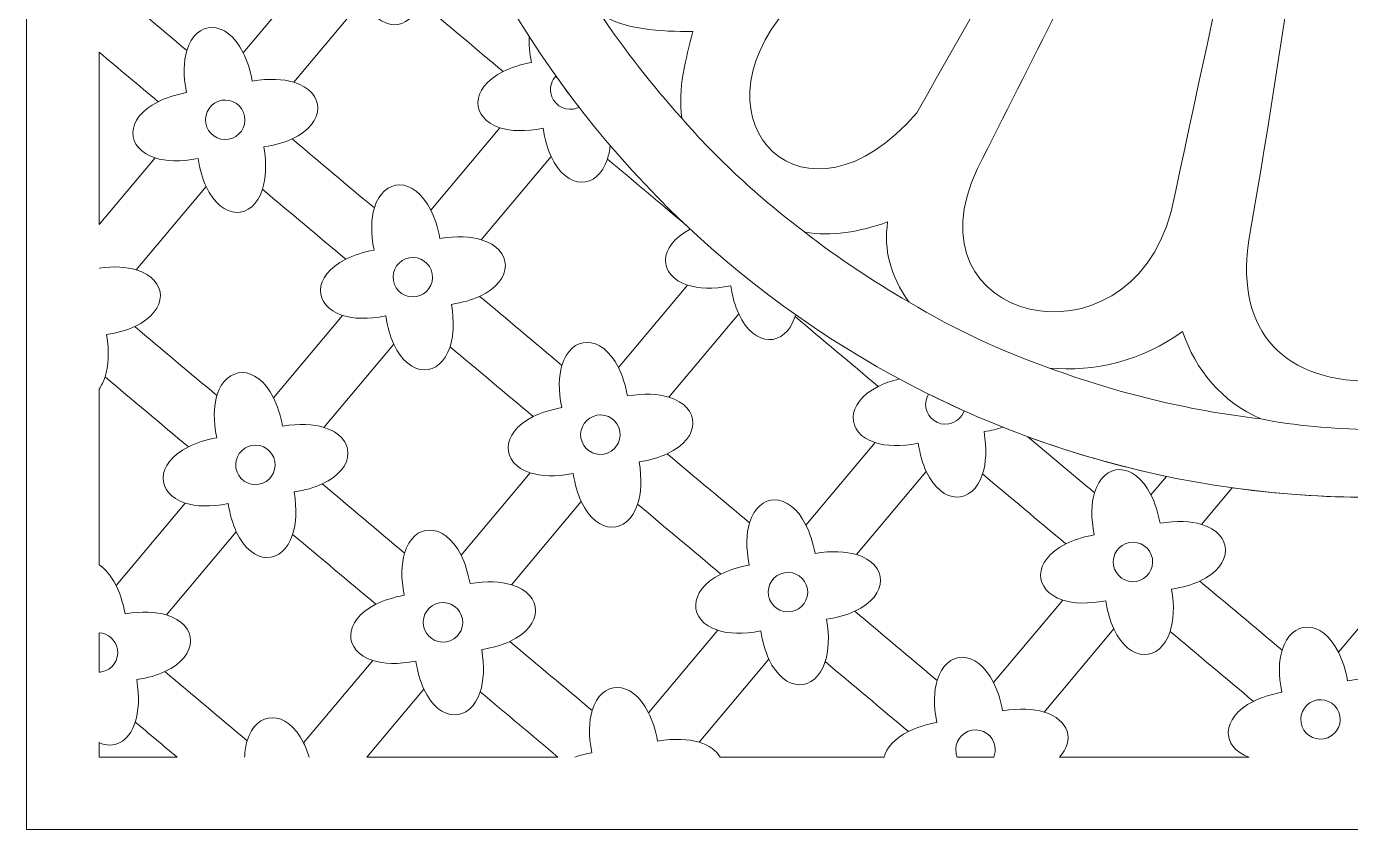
# Model space of a CAD drawing. Header units: centimetres. Extents: x -15.2 to -1.9, y -4.3 to 9.5.
# Drawn here: x -15.164 to -12.013, y -4.261 to -2.351 of the extents above; entities that cross this region are included whole.
import ezdxf

# ---------------------------------------------------------------- set-up
doc = ezdxf.new("R2010")
doc.units = ezdxf.units.CM
doc.header["$MEASUREMENT"] = 0
doc.layers.add('layer 1', color=7, linetype='Continuous')

msp = doc.modelspace()

# ---------------------------------------------------------------- linework, layer by layer
at = {"layer": 'layer 1', "color": 250, "lineweight": 9}
for points, knots in [([(-8.76942, 9.5), (-8.76942, 9.5), (-8.76942, -4.26057), (-8.76942, -4.26057), (-8.76942, -4.26057), (-8.76942, -4.26057), (-15.16363, -4.26057), (-15.16363, -4.26057), (-15.16363, -4.26057), (-15.16363, -4.26057), (-15.16363, 9.5), (-15.16363, 9.5), (-15.16363, 9.5), (-15.16363, 9.5), (-8.76942, 9.5), (-8.76942, 9.5)], [0, 0, 0, 0, 0.2, 0.2, 0.2, 0.2, 0.4, 0.4, 0.4, 0.4, 0.6, 0.6, 0.6, 0.6, 1, 1, 1, 1]), ([(-8.94224, -1.35043), (-8.91487, -1.67363), (-9.19705, -1.96564), (-9.74655, -1.94407), (-9.74655, -1.94407), (-9.91841, -2.38971), (-10.2209, -2.77132), (-10.60669, -3.04153), (-10.60669, -3.04153), (-10.99247, -3.31173), (-11.46152, -3.47052), (-11.96648, -3.47052), (-11.96648, -3.47052), (-12.47145, -3.47052), (-12.94051, -3.31173), (-13.32629, -3.04153), (-13.32629, -3.04153), (-13.71208, -2.77132), (-14.01456, -2.38971), (-14.18643, -1.94407), (-14.18643, -1.94407), (-14.74159, -1.96586), (-15.0239, -1.66756), (-14.98979, -1.34041)], [0, 0, 0, 0, 0.1428571, 0.1428571, 0.1428571, 0.1428571, 0.2857143, 0.2857143, 0.2857143, 0.2857143, 0.4285714, 0.4285714, 0.4285714, 0.4285714, 0.5714286, 0.5714286, 0.5714286, 0.5714286, 0.7142857, 0.7142857, 0.7142857, 0.7142857, 1, 1, 1, 1]), ([(-13.96756, -2.37471), (-13.96833, -2.3928), (-13.96669, -2.41336), (-13.96206, -2.43629), (-13.96206, -2.43629), (-13.98894, -2.44128), (-14.01133, -2.44879), (-14.02951, -2.45786)], [0, 0, 0, 0, 0.3333333, 0.3333333, 0.3333333, 0.3333333, 1, 1, 1, 1]), ([(-14.78218, -2.40788), (-14.78981, -2.43317), (-14.79121, -2.4668), (-14.78283, -2.5081), (-14.78283, -2.5081), (-14.80973, -2.51309), (-14.83213, -2.52059), (-14.85029, -2.52967)], [0, 0, 0, 0, 0.3333333, 0.3333333, 0.3333333, 0.3333333, 1, 1, 1, 1]), ([(-14.52783, -2.48327), (-14.55285, -2.47572), (-14.58577, -2.47374), (-14.62627, -2.4805), (-14.62627, -2.4805), (-14.63127, -2.45361), (-14.63877, -2.43119), (-14.64784, -2.41303)], [0, 0, 0, 0, 0.3333333, 0.3333333, 0.3333333, 0.3333333, 1, 1, 1, 1]), ([(-14.03701, -2.59146), (-14.01148, -2.59971), (-13.97704, -2.60149), (-13.93445, -2.59285), (-13.93445, -2.59285), (-13.93046, -2.61938), (-13.92381, -2.64165), (-13.91542, -2.65979)], [0, 0, 0, 0, 0.3333333, 0.3333333, 0.3333333, 0.3333333, 1, 1, 1, 1]), ([(-14.60218, -2.73787), (-14.59403, -2.71258), (-14.59171, -2.67883), (-14.59867, -2.63705), (-14.59867, -2.63705), (-14.57212, -2.63307), (-14.54987, -2.62642), (-14.53173, -2.61803)], [0, 0, 0, 0, 0.3333333, 0.3333333, 0.3333333, 0.3333333, 1, 1, 1, 1]), ([(-14.85781, -2.66327), (-14.83227, -2.67153), (-14.79783, -2.6733), (-14.75524, -2.66467), (-14.75524, -2.66467), (-14.75125, -2.6912), (-14.7446, -2.71346), (-14.73622, -2.73161)], [0, 0, 0, 0, 0.3333333, 0.3333333, 0.3333333, 0.3333333, 1, 1, 1, 1]), ([(-14.33588, -2.78236), (-14.34349, -2.80765), (-14.34491, -2.84129), (-14.33653, -2.88259), (-14.33653, -2.88259), (-14.36342, -2.88759), (-14.38583, -2.89509), (-14.40401, -2.90416)], [0, 0, 0, 0, 0.3333333, 0.3333333, 0.3333333, 0.3333333, 1, 1, 1, 1]), ([(-14.08154, -2.85776), (-14.10655, -2.85022), (-14.13949, -2.84822), (-14.17997, -2.85498), (-14.17997, -2.85498), (-14.18497, -2.82809), (-14.19247, -2.80568), (-14.20154, -2.78752)], [0, 0, 0, 0, 0.3333333, 0.3333333, 0.3333333, 0.3333333, 1, 1, 1, 1]), ([(-14.15588, -3.11235), (-14.14773, -3.08708), (-14.14541, -3.05331), (-14.15236, -3.01154), (-14.15236, -3.01154), (-14.12582, -3.00756), (-14.10357, -3.0009), (-14.08543, -2.99252)], [0, 0, 0, 0, 0.3333333, 0.3333333, 0.3333333, 0.3333333, 1, 1, 1, 1]), ([(-13.59072, -2.96594), (-13.56518, -2.9742), (-13.53074, -2.97597), (-13.48815, -2.96734), (-13.48815, -2.96734), (-13.48416, -2.99388), (-13.47751, -3.01614), (-13.46911, -3.03428)], [0, 0, 0, 0, 0.3333333, 0.3333333, 0.3333333, 0.3333333, 1, 1, 1, 1]), ([(-14.41151, -3.03775), (-14.38598, -3.04601), (-14.35154, -3.04779), (-14.30892, -3.03915), (-14.30892, -3.03915), (-14.30496, -3.06569), (-14.2983, -3.08795), (-14.2899, -3.1061)], [0, 0, 0, 0, 0.3333333, 0.3333333, 0.3333333, 0.3333333, 1, 1, 1, 1]), ([(-14.97667, -3.18417), (-14.96853, -3.15889), (-14.9662, -3.12513), (-14.97316, -3.08336), (-14.97316, -3.08336), (-14.94661, -3.07937), (-14.92436, -3.07273), (-14.90622, -3.06433)], [0, 0, 0, 0, 0.3333333, 0.3333333, 0.3333333, 0.3333333, 1, 1, 1, 1]), ([(-13.88958, -3.15686), (-13.89719, -3.18214), (-13.89862, -3.21578), (-13.89023, -3.25708), (-13.89023, -3.25708), (-13.91712, -3.26207), (-13.93953, -3.26957), (-13.95769, -3.27865)], [0, 0, 0, 0, 0.3333333, 0.3333333, 0.3333333, 0.3333333, 1, 1, 1, 1]), ([(-13.63524, -3.23225), (-13.66025, -3.22471), (-13.69318, -3.22272), (-13.73368, -3.22947), (-13.73368, -3.22947), (-13.73867, -3.20259), (-13.74617, -3.18016), (-13.75524, -3.16201)], [0, 0, 0, 0, 0.3333333, 0.3333333, 0.3333333, 0.3333333, 1, 1, 1, 1]), ([(-14.71038, -3.22867), (-14.71799, -3.25395), (-14.71941, -3.28759), (-14.71102, -3.32889), (-14.71102, -3.32889), (-14.73791, -3.33389), (-14.76033, -3.34139), (-14.77848, -3.35046)], [0, 0, 0, 0, 0.3333333, 0.3333333, 0.3333333, 0.3333333, 1, 1, 1, 1]), ([(-14.45603, -3.30407), (-14.48104, -3.29653), (-14.51397, -3.29453), (-14.55447, -3.30128), (-14.55447, -3.30128), (-14.55946, -3.2744), (-14.56696, -3.25198), (-14.57603, -3.23383)], [0, 0, 0, 0, 0.3333333, 0.3333333, 0.3333333, 0.3333333, 1, 1, 1, 1]), ([(-12.88878, -3.41503), (-12.88064, -3.38975), (-12.87832, -3.356), (-12.88527, -3.31421), (-12.88527, -3.31421), (-12.86861, -3.31171), (-12.85363, -3.30817), (-12.8403, -3.30379)], [0, 0, 0, 0, 0.3333333, 0.3333333, 0.3333333, 0.3333333, 1, 1, 1, 1]), ([(-12.22651, -3.28419), (-12.144, -3.30091), (-12.05854, -3.30672), (-11.96648, -3.30975), (-11.96648, -3.30975), (-11.87444, -3.30672), (-11.78897, -3.30091), (-11.70647, -3.28419)], [0, 0, 0, 0, 0.3333333, 0.3333333, 0.3333333, 0.3333333, 1, 1, 1, 1]), ([(-13.70957, -3.48685), (-13.70143, -3.46157), (-13.69911, -3.42781), (-13.70607, -3.38604), (-13.70607, -3.38604), (-13.67952, -3.38205), (-13.65727, -3.3754), (-13.63913, -3.36701)], [0, 0, 0, 0, 0.3333333, 0.3333333, 0.3333333, 0.3333333, 1, 1, 1, 1]), ([(-13.14442, -3.34043), (-13.11889, -3.34869), (-13.08445, -3.35047), (-13.04185, -3.34182), (-13.04185, -3.34182), (-13.03787, -3.36836), (-13.03121, -3.39064), (-13.02281, -3.40877)], [0, 0, 0, 0, 0.3333333, 0.3333333, 0.3333333, 0.3333333, 1, 1, 1, 1]), ([(-13.96521, -3.41224), (-13.93968, -3.4205), (-13.90524, -3.42228), (-13.86264, -3.41365), (-13.86264, -3.41365), (-13.85864, -3.44018), (-13.852, -3.46244), (-13.8436, -3.48058)], [0, 0, 0, 0, 0.3333333, 0.3333333, 0.3333333, 0.3333333, 1, 1, 1, 1]), ([(-14.53036, -3.55866), (-14.52223, -3.53338), (-14.5199, -3.49962), (-14.52686, -3.45785), (-14.52686, -3.45785), (-14.50032, -3.45386), (-14.47807, -3.44721), (-14.45993, -3.43882)], [0, 0, 0, 0, 0.3333333, 0.3333333, 0.3333333, 0.3333333, 1, 1, 1, 1]), ([(-12.62249, -3.45953), (-12.6301, -3.48482), (-12.63153, -3.51845), (-12.62314, -3.55976), (-12.62314, -3.55976), (-12.65003, -3.56476), (-12.67244, -3.57226), (-12.6906, -3.58133)], [0, 0, 0, 0, 0.3333333, 0.3333333, 0.3333333, 0.3333333, 1, 1, 1, 1]), ([(-12.36815, -3.53493), (-12.39316, -3.52739), (-12.42608, -3.5254), (-12.46659, -3.53215), (-12.46659, -3.53215), (-12.47158, -3.50526), (-12.47908, -3.48285), (-12.48815, -3.46469)], [0, 0, 0, 0, 0.3333333, 0.3333333, 0.3333333, 0.3333333, 1, 1, 1, 1]), ([(-14.786, -3.48406), (-14.76047, -3.49232), (-14.72603, -3.49409), (-14.68344, -3.48546), (-14.68344, -3.48546), (-14.67943, -3.51199), (-14.67279, -3.53425), (-14.66439, -3.5524)], [0, 0, 0, 0, 0.3333333, 0.3333333, 0.3333333, 0.3333333, 1, 1, 1, 1]), ([(-13.44328, -3.53135), (-13.4509, -3.55663), (-13.45232, -3.59027), (-13.44393, -3.63157), (-13.44393, -3.63157), (-13.47082, -3.63656), (-13.49323, -3.64407), (-13.51139, -3.65314)], [0, 0, 0, 0, 0.3333333, 0.3333333, 0.3333333, 0.3333333, 1, 1, 1, 1]), ([(-13.18894, -3.60674), (-13.21395, -3.5992), (-13.24688, -3.59721), (-13.28738, -3.60395), (-13.28738, -3.60395), (-13.29237, -3.57708), (-13.29987, -3.55465), (-13.30894, -3.5365)], [0, 0, 0, 0, 0.3333333, 0.3333333, 0.3333333, 0.3333333, 1, 1, 1, 1]), ([(-14.26408, -3.60315), (-14.27169, -3.62845), (-14.27311, -3.66209), (-14.26473, -3.70338), (-14.26473, -3.70338), (-14.29161, -3.70838), (-14.31403, -3.71588), (-14.33218, -3.72495)], [0, 0, 0, 0, 0.3333333, 0.3333333, 0.3333333, 0.3333333, 1, 1, 1, 1]), ([(-14.00973, -3.67856), (-14.03474, -3.67101), (-14.06767, -3.66903), (-14.10817, -3.67577), (-14.10817, -3.67577), (-14.11317, -3.64889), (-14.12067, -3.62648), (-14.12974, -3.60832)], [0, 0, 0, 0, 0.3333333, 0.3333333, 0.3333333, 0.3333333, 1, 1, 1, 1]), ([(-14.83053, -3.75037), (-14.85553, -3.74282), (-14.88846, -3.74083), (-14.92897, -3.74759), (-14.92897, -3.74759), (-14.93396, -3.7207), (-14.94146, -3.69828), (-14.95053, -3.68012)], [0, 0, 0, 0, 0.3333333, 0.3333333, 0.3333333, 0.3333333, 1, 1, 1, 1]), ([(-12.44248, -3.78953), (-12.43433, -3.76425), (-12.43202, -3.73049), (-12.43898, -3.68872), (-12.43898, -3.68872), (-12.41243, -3.68473), (-12.39018, -3.67808), (-12.37203, -3.66969)], [0, 0, 0, 0, 0.3333333, 0.3333333, 0.3333333, 0.3333333, 1, 1, 1, 1]), ([(-12.69812, -3.71492), (-12.67259, -3.72318), (-12.63813, -3.72496), (-12.59554, -3.71632), (-12.59554, -3.71632), (-12.59155, -3.74286), (-12.58491, -3.76512), (-12.57651, -3.78326)], [0, 0, 0, 0, 0.3333333, 0.3333333, 0.3333333, 0.3333333, 1, 1, 1, 1]), ([(-13.26327, -3.86134), (-13.25514, -3.83606), (-13.25281, -3.80229), (-13.25977, -3.76053), (-13.25977, -3.76053), (-13.23323, -3.75655), (-13.21098, -3.74989), (-13.19282, -3.7415)], [0, 0, 0, 0, 0.3333333, 0.3333333, 0.3333333, 0.3333333, 1, 1, 1, 1]), ([(-13.51891, -3.78673), (-13.49338, -3.79499), (-13.45894, -3.79678), (-13.41633, -3.78814), (-13.41633, -3.78814), (-13.41234, -3.81467), (-13.4057, -3.83693), (-13.3973, -3.85508)], [0, 0, 0, 0, 0.3333333, 0.3333333, 0.3333333, 0.3333333, 1, 1, 1, 1]), ([(-14.08406, -3.93315), (-14.07591, -3.90787), (-14.0736, -3.87412), (-14.08056, -3.83233), (-14.08056, -3.83233), (-14.05402, -3.82836), (-14.03177, -3.8217), (-14.01363, -3.81331)], [0, 0, 0, 0, 0.3333333, 0.3333333, 0.3333333, 0.3333333, 1, 1, 1, 1]), ([(-12.17619, -3.83402), (-12.1838, -3.85931), (-12.18523, -3.89295), (-12.17684, -3.93424), (-12.17684, -3.93424), (-12.20373, -3.93925), (-12.22614, -3.94675), (-12.2443, -3.95582)], [0, 0, 0, 0, 0.3333333, 0.3333333, 0.3333333, 0.3333333, 1, 1, 1, 1]), ([(-11.92185, -3.90942), (-11.94686, -3.90187), (-11.97979, -3.89989), (-12.02029, -3.90664), (-12.02029, -3.90664), (-12.02528, -3.87975), (-12.03278, -3.85735), (-12.04185, -3.83918)], [0, 0, 0, 0, 0.3333333, 0.3333333, 0.3333333, 0.3333333, 1, 1, 1, 1]), ([(-14.33971, -3.85855), (-14.31417, -3.86681), (-14.27973, -3.86858), (-14.23712, -3.85994), (-14.23712, -3.85994), (-14.23315, -3.88649), (-14.2265, -3.90874), (-14.2181, -3.92689)], [0, 0, 0, 0, 0.3333333, 0.3333333, 0.3333333, 0.3333333, 1, 1, 1, 1]), ([(-14.90485, -4.00497), (-14.8967, -3.97967), (-14.89439, -3.94592), (-14.90135, -3.90415), (-14.90135, -3.90415), (-14.87481, -3.90017), (-14.85256, -3.89351), (-14.83442, -3.88514)], [0, 0, 0, 0, 0.3333333, 0.3333333, 0.3333333, 0.3333333, 1, 1, 1, 1]), ([(-12.99699, -3.90584), (-13.0046, -3.93112), (-13.00602, -3.96476), (-12.99764, -4.00606), (-12.99764, -4.00606), (-13.02452, -4.01105), (-13.04694, -4.01855), (-13.06509, -4.02763)], [0, 0, 0, 0, 0.3333333, 0.3333333, 0.3333333, 0.3333333, 1, 1, 1, 1]), ([(-12.74264, -3.98123), (-12.76765, -3.97369), (-12.80058, -3.9717), (-12.84108, -3.97845), (-12.84108, -3.97845), (-12.84608, -3.95156), (-12.85358, -3.92915), (-12.86265, -3.91099)], [0, 0, 0, 0, 0.3333333, 0.3333333, 0.3333333, 0.3333333, 1, 1, 1, 1]), ([(-13.81778, -3.97764), (-13.82539, -4.00294), (-13.82681, -4.03658), (-13.81843, -4.07787), (-13.81843, -4.07787), (-13.83343, -4.08066), (-13.84704, -4.08423), (-13.85931, -4.08841)], [0, 0, 0, 0, 0.3333333, 0.3333333, 0.3333333, 0.3333333, 1, 1, 1, 1]), ([(-13.56344, -4.05305), (-13.58844, -4.04549), (-13.62137, -4.04351), (-13.66187, -4.05026), (-13.66187, -4.05026), (-13.66687, -4.02338), (-13.67437, -4.00096), (-13.68344, -3.9828)], [0, 0, 0, 0, 0.3333333, 0.3333333, 0.3333333, 0.3333333, 1, 1, 1, 1])]:
    msp.add_open_spline(points, degree=3, knots=knots, dxfattribs=at)
at = {"layer": 'layer 1', "color": 7, "lineweight": 9}
for points, knots in [([(-13.04537, -2.55634), (-12.77627, -2.08187), (-12.50716, -1.60739), (-12.23805, -1.13291), (-12.23805, -1.13291), (-12.26035, -1.11855), (-12.28179, -1.10363), (-12.30172, -1.08769), (-12.30172, -1.08769), (-12.65162, -1.49377), (-13.00153, -1.89985), (-13.35143, -2.30593), (-13.35143, -2.30593), (-13.59252, -2.57906), (-13.30891, -2.86359), (-13.04537, -2.55634)], [0, 0, 0, 0, 0.2, 0.2, 0.2, 0.2, 0.4, 0.4, 0.4, 0.4, 0.6, 0.6, 0.6, 0.6, 1, 1, 1, 1]), ([(-12.14137, -1.17885), (-12.12717, -1.18374), (-12.11142, -1.18894), (-12.09621, -1.19281), (-12.09621, -1.19281), (-12.21042, -1.72503), (-12.32559, -2.25876), (-12.43982, -2.79097), (-12.43982, -2.79097), (-12.54544, -3.18143), (-13.07736, -3.05313), (-12.90066, -2.68851), (-12.90066, -2.68851), (-12.64756, -2.18611), (-12.39448, -1.68125), (-12.14137, -1.17885)], [0, 0, 0, 0, 0.2, 0.2, 0.2, 0.2, 0.4, 0.4, 0.4, 0.4, 0.6, 0.6, 0.6, 0.6, 1, 1, 1, 1]), ([(-11.96648, -1.21054), (-11.96648, -1.21054), (-11.9953, -1.20952), (-11.9953, -1.20952), (-11.9953, -1.20952), (-12.09083, -1.74517), (-12.15755, -2.30865), (-12.25307, -2.84431), (-12.25307, -2.84431), (-12.29057, -3.06223), (-12.18779, -3.19198), (-11.96648, -3.19509), (-11.96648, -3.19509), (-11.74519, -3.19198), (-11.6424, -3.06223), (-11.67991, -2.84431), (-11.67991, -2.84431), (-11.77543, -2.30865), (-11.84215, -1.74517), (-11.93768, -1.20952), (-11.93768, -1.20952), (-11.93768, -1.20952), (-11.96648, -1.21054), (-11.96648, -1.21054)], [0, 0, 0, 0, 0.1428571, 0.1428571, 0.1428571, 0.1428571, 0.2857143, 0.2857143, 0.2857143, 0.2857143, 0.4285714, 0.4285714, 0.4285714, 0.4285714, 0.5714286, 0.5714286, 0.5714286, 0.5714286, 0.7142857, 0.7142857, 0.7142857, 0.7142857, 1, 1, 1, 1]), ([(-14.78218, -2.40788), (-14.76049, -2.3359), (-14.68839, -2.33183), (-14.64784, -2.41303), (-14.64784, -2.41303), (-14.64784, -2.41303), (-14.48331, -2.21697), (-14.48331, -2.21697), (-14.48331, -2.21697), (-14.55303, -2.19443), (-14.55611, -2.12347), (-14.47581, -2.08337), (-14.47581, -2.08337), (-14.54187, -2.02794), (-14.60792, -1.97251), (-14.67399, -1.91708), (-14.67399, -1.91708), (-14.69761, -1.99042), (-14.77035, -1.9923), (-14.80802, -1.91082), (-14.80802, -1.91082), (-14.80802, -1.91082), (-14.97413, -2.10879), (-14.97413, -2.10879), (-14.97413, -2.10879), (-14.89849, -2.13161), (-14.89568, -2.20548), (-14.97803, -2.24354), (-14.97803, -2.24354), (-14.91275, -2.29831), (-14.84746, -2.3531), (-14.78218, -2.40788)], [0, 0, 0, 0, 0.1111111, 0.1111111, 0.1111111, 0.1111111, 0.2222222, 0.2222222, 0.2222222, 0.2222222, 0.3333333, 0.3333333, 0.3333333, 0.3333333, 0.4444444, 0.4444444, 0.4444444, 0.4444444, 0.5555556, 0.5555556, 0.5555556, 0.5555556, 0.6666667, 0.6666667, 0.6666667, 0.6666667, 0.7777778, 0.7777778, 0.7777778, 0.7777778, 1, 1, 1, 1]), ([(-14.33588, -2.78236), (-14.31419, -2.7104), (-14.24212, -2.70633), (-14.20154, -2.78752), (-14.20154, -2.78752), (-14.20154, -2.78752), (-14.03703, -2.59146), (-14.03703, -2.59146), (-14.03703, -2.59146), (-14.10673, -2.56891), (-14.10981, -2.49797), (-14.02951, -2.45786), (-14.02951, -2.45786), (-14.09557, -2.40243), (-14.16162, -2.34699), (-14.22767, -2.29157), (-14.22767, -2.29157), (-14.25131, -2.36491), (-14.32405, -2.36678), (-14.36172, -2.2853), (-14.36172, -2.2853), (-14.36172, -2.2853), (-14.52783, -2.48328), (-14.52783, -2.48328), (-14.52783, -2.48328), (-14.45219, -2.50611), (-14.44938, -2.57996), (-14.53173, -2.61803), (-14.53173, -2.61803), (-14.46645, -2.6728), (-14.40116, -2.72759), (-14.33588, -2.78236)], [0, 0, 0, 0, 0.1111111, 0.1111111, 0.1111111, 0.1111111, 0.2222222, 0.2222222, 0.2222222, 0.2222222, 0.3333333, 0.3333333, 0.3333333, 0.3333333, 0.4444444, 0.4444444, 0.4444444, 0.4444444, 0.5555556, 0.5555556, 0.5555556, 0.5555556, 0.6666667, 0.6666667, 0.6666667, 0.6666667, 0.7777778, 0.7777778, 0.7777778, 0.7777778, 1, 1, 1, 1]), ([(-13.7989, -2.32016), (-13.73999, -2.40772), (-13.67498, -2.49087), (-13.60449, -2.56897), (-13.60449, -2.56897), (-13.61396, -2.49661), (-13.59522, -2.42919), (-13.57788, -2.36247), (-13.57788, -2.36247), (-13.65453, -2.36332), (-13.74475, -2.358), (-13.7989, -2.32016)], [0, 0, 0, 0, 0.25, 0.25, 0.25, 0.25, 0.5, 0.5, 0.5, 0.5, 1, 1, 1, 1]), ([(-14.99076, -2.82171), (-14.99076, -2.82171), (-14.85782, -2.66327), (-14.85782, -2.66327), (-14.85782, -2.66327), (-14.92752, -2.64073), (-14.9306, -2.56978), (-14.85029, -2.52967), (-14.85029, -2.52967), (-14.89712, -2.49037), (-14.94395, -2.45109), (-14.99076, -2.41181), (-14.99076, -2.41181), (-14.99076, -2.41181), (-14.99076, -2.82171), (-14.99076, -2.82171)], [0, 0, 0, 0, 0.2, 0.2, 0.2, 0.2, 0.4, 0.4, 0.4, 0.4, 0.6, 0.6, 0.6, 0.6, 1, 1, 1, 1]), ([(-13.84894, -2.54272), (-13.86777, -2.51835), (-13.88612, -2.49361), (-13.90401, -2.4685), (-13.90401, -2.4685), (-13.91387, -2.47894), (-13.91887, -2.49375), (-13.91618, -2.50891), (-13.91618, -2.50891), (-13.91169, -2.53437), (-13.88727, -2.55148), (-13.86182, -2.54699), (-13.86182, -2.54699), (-13.85721, -2.54618), (-13.85291, -2.54471), (-13.84894, -2.54272)], [0, 0, 0, 0, 0.2, 0.2, 0.2, 0.2, 0.4, 0.4, 0.4, 0.4, 0.6, 0.6, 0.6, 0.6, 1, 1, 1, 1]), ([(-14.64452, -2.56443), (-14.64901, -2.53896), (-14.67345, -2.52186), (-14.69891, -2.52635), (-14.69891, -2.52635), (-14.72437, -2.53084), (-14.74146, -2.55527), (-14.73698, -2.58073), (-14.73698, -2.58073), (-14.73248, -2.60619), (-14.70807, -2.62329), (-14.68261, -2.6188), (-14.68261, -2.6188), (-14.65714, -2.61431), (-14.64005, -2.58987), (-14.64452, -2.56443)], [0, 0, 0, 0, 0.2, 0.2, 0.2, 0.2, 0.4, 0.4, 0.4, 0.4, 0.6, 0.6, 0.6, 0.6, 1, 1, 1, 1]), ([(-13.58419, -2.83285), (-13.58873, -2.82863), (-13.59326, -2.8244), (-13.59775, -2.82014), (-13.59775, -2.82014), (-13.65897, -2.76877), (-13.72017, -2.71742), (-13.78139, -2.66606), (-13.78139, -2.66606), (-13.80501, -2.7394), (-13.87775, -2.74127), (-13.91542, -2.65979), (-13.91542, -2.65979), (-13.91542, -2.65979), (-14.08154, -2.85776), (-14.08154, -2.85776), (-14.08154, -2.85776), (-14.00589, -2.88059), (-14.00308, -2.95445), (-14.08543, -2.99252), (-14.08543, -2.99252), (-14.02014, -3.0473), (-13.95486, -3.10208), (-13.88958, -3.15686), (-13.88958, -3.15686), (-13.86789, -3.08488), (-13.7958, -3.08081), (-13.75524, -3.16201), (-13.75524, -3.16201), (-13.75524, -3.16201), (-13.59072, -2.96594), (-13.59072, -2.96594), (-13.59072, -2.96594), (-13.66012, -2.94349), (-13.66348, -2.87305), (-13.58419, -2.83285)], [0, 0, 0, 0, 0.1, 0.1, 0.1, 0.1, 0.2, 0.2, 0.2, 0.2, 0.3, 0.3, 0.3, 0.3, 0.4, 0.4, 0.4, 0.4, 0.5, 0.5, 0.5, 0.5, 0.6, 0.6, 0.6, 0.6, 0.7, 0.7, 0.7, 0.7, 0.8, 0.8, 0.8, 0.8, 1, 1, 1, 1]), ([(-14.71038, -3.22867), (-14.68868, -3.15669), (-14.61659, -3.15263), (-14.57603, -3.23383), (-14.57603, -3.23383), (-14.57603, -3.23383), (-14.41151, -3.03775), (-14.41151, -3.03775), (-14.41151, -3.03775), (-14.4812, -3.01521), (-14.48431, -2.94427), (-14.40401, -2.90416), (-14.40401, -2.90416), (-14.47006, -2.84872), (-14.53611, -2.7933), (-14.60218, -2.73787), (-14.60218, -2.73787), (-14.62581, -2.81121), (-14.69855, -2.81309), (-14.73622, -2.73161), (-14.73622, -2.73161), (-14.73622, -2.73161), (-14.90233, -2.92958), (-14.90233, -2.92958), (-14.90233, -2.92958), (-14.82668, -2.9524), (-14.82387, -3.02627), (-14.90622, -3.06433), (-14.90622, -3.06433), (-14.84093, -3.1191), (-14.77565, -3.17389), (-14.71038, -3.22867)], [0, 0, 0, 0, 0.1111111, 0.1111111, 0.1111111, 0.1111111, 0.2222222, 0.2222222, 0.2222222, 0.2222222, 0.3333333, 0.3333333, 0.3333333, 0.3333333, 0.4444444, 0.4444444, 0.4444444, 0.4444444, 0.5555556, 0.5555556, 0.5555556, 0.5555556, 0.6666667, 0.6666667, 0.6666667, 0.6666667, 0.7777778, 0.7777778, 0.7777778, 0.7777778, 1, 1, 1, 1]), ([(-13.06365, -3.00628), (-13.15013, -2.95646), (-13.23296, -2.90093), (-13.31159, -2.84022), (-13.31159, -2.84022), (-13.25041, -2.84995), (-13.18034, -2.83983), (-13.11472, -2.81543), (-13.11472, -2.81543), (-13.12386, -2.88128), (-13.10942, -2.94266), (-13.06365, -3.00628)], [0, 0, 0, 0, 0.25, 0.25, 0.25, 0.25, 0.5, 0.5, 0.5, 0.5, 1, 1, 1, 1]), ([(-14.19822, -2.93891), (-14.20271, -2.91345), (-14.22715, -2.89635), (-14.25261, -2.90084), (-14.25261, -2.90084), (-14.27807, -2.90533), (-14.29516, -2.92976), (-14.29067, -2.95521), (-14.29067, -2.95521), (-14.28619, -2.98067), (-14.26177, -2.99777), (-14.23631, -2.99329), (-14.23631, -2.99329), (-14.21085, -2.9888), (-14.19374, -2.96437), (-14.19822, -2.93891)], [0, 0, 0, 0, 0.2, 0.2, 0.2, 0.2, 0.4, 0.4, 0.4, 0.4, 0.6, 0.6, 0.6, 0.6, 1, 1, 1, 1]), ([(-13.44328, -3.53135), (-13.42159, -3.45938), (-13.3495, -3.4553), (-13.30894, -3.5365), (-13.30894, -3.5365), (-13.30894, -3.5365), (-13.14442, -3.34043), (-13.14442, -3.34043), (-13.14442, -3.34043), (-13.21413, -3.31789), (-13.21722, -3.24695), (-13.1369, -3.20683), (-13.1369, -3.20683), (-13.20297, -3.1514), (-13.26902, -3.09598), (-13.33507, -3.04055), (-13.33507, -3.04055), (-13.35872, -3.11389), (-13.43146, -3.11577), (-13.46911, -3.03428), (-13.46911, -3.03428), (-13.46911, -3.03428), (-13.63524, -3.23225), (-13.63524, -3.23225), (-13.63524, -3.23225), (-13.55959, -3.25509), (-13.55678, -3.32895), (-13.63912, -3.36701), (-13.63912, -3.36701), (-13.57384, -3.42178), (-13.50856, -3.47657), (-13.44328, -3.53135)], [0, 0, 0, 0, 0.1111111, 0.1111111, 0.1111111, 0.1111111, 0.2222222, 0.2222222, 0.2222222, 0.2222222, 0.3333333, 0.3333333, 0.3333333, 0.3333333, 0.4444444, 0.4444444, 0.4444444, 0.4444444, 0.5555556, 0.5555556, 0.5555556, 0.5555556, 0.6666667, 0.6666667, 0.6666667, 0.6666667, 0.7777778, 0.7777778, 0.7777778, 0.7777778, 1, 1, 1, 1]), ([(-12.22651, -3.28419), (-12.40116, -3.26353), (-12.56969, -3.22234), (-12.7296, -3.1631), (-12.7296, -3.1631), (-12.62411, -3.17305), (-12.50844, -3.1465), (-12.41314, -3.07585), (-12.41314, -3.07585), (-12.38147, -3.16821), (-12.32011, -3.24275), (-12.22651, -3.28419)], [0, 0, 0, 0, 0.25, 0.25, 0.25, 0.25, 0.5, 0.5, 0.5, 0.5, 1, 1, 1, 1]), ([(-14.26408, -3.60315), (-14.24238, -3.53119), (-14.17029, -3.52712), (-14.12974, -3.60832), (-14.12974, -3.60832), (-14.12974, -3.60832), (-13.96521, -3.41225), (-13.96521, -3.41225), (-13.96521, -3.41225), (-14.0349, -3.3897), (-14.03801, -3.31876), (-13.95769, -3.27865), (-13.95769, -3.27865), (-14.02376, -3.22322), (-14.08981, -3.16779), (-14.15587, -3.11236), (-14.15587, -3.11236), (-14.1795, -3.1857), (-14.25225, -3.18757), (-14.2899, -3.1061), (-14.2899, -3.1061), (-14.2899, -3.1061), (-14.45603, -3.30407), (-14.45603, -3.30407), (-14.45603, -3.30407), (-14.38039, -3.32689), (-14.37757, -3.40076), (-14.45991, -3.43882), (-14.45991, -3.43882), (-14.39463, -3.4936), (-14.32935, -3.54838), (-14.26408, -3.60315)], [0, 0, 0, 0, 0.1111111, 0.1111111, 0.1111111, 0.1111111, 0.2222222, 0.2222222, 0.2222222, 0.2222222, 0.3333333, 0.3333333, 0.3333333, 0.3333333, 0.4444444, 0.4444444, 0.4444444, 0.4444444, 0.5555556, 0.5555556, 0.5555556, 0.5555556, 0.6666667, 0.6666667, 0.6666667, 0.6666667, 0.7777778, 0.7777778, 0.7777778, 0.7777778, 1, 1, 1, 1]), ([(-14.99076, -3.63125), (-14.97606, -3.64096), (-14.96203, -3.65711), (-14.95053, -3.68012), (-14.95053, -3.68012), (-14.95053, -3.68012), (-14.786, -3.48406), (-14.786, -3.48406), (-14.786, -3.48406), (-14.8557, -3.46152), (-14.85878, -3.39057), (-14.77848, -3.35046), (-14.77848, -3.35046), (-14.84455, -3.29503), (-14.9106, -3.2396), (-14.97666, -3.18417), (-14.97666, -3.18417), (-14.9803, -3.19546), (-14.98512, -3.20505), (-14.99076, -3.21291), (-14.99076, -3.21291), (-14.99076, -3.21291), (-14.99076, -3.63125), (-14.99076, -3.63125)], [0, 0, 0, 0, 0.1428571, 0.1428571, 0.1428571, 0.1428571, 0.2857143, 0.2857143, 0.2857143, 0.2857143, 0.4285714, 0.4285714, 0.4285714, 0.4285714, 0.5714286, 0.5714286, 0.5714286, 0.5714286, 0.7142857, 0.7142857, 0.7142857, 0.7142857, 1, 1, 1, 1]), ([(-12.93288, -3.26468), (-12.96128, -3.25198), (-12.98938, -3.23874), (-13.01718, -3.22496), (-13.01718, -3.22496), (-13.0231, -3.23445), (-13.02568, -3.24605), (-13.02358, -3.25789), (-13.02358, -3.25789), (-13.0191, -3.28335), (-12.99468, -3.30046), (-12.96921, -3.29597), (-12.96921, -3.29597), (-12.95174, -3.29289), (-12.93822, -3.28042), (-12.93288, -3.26468)], [0, 0, 0, 0, 0.2, 0.2, 0.2, 0.2, 0.4, 0.4, 0.4, 0.4, 0.6, 0.6, 0.6, 0.6, 1, 1, 1, 1]), ([(-13.75192, -3.31341), (-13.75641, -3.28794), (-13.78085, -3.27085), (-13.80631, -3.27534), (-13.80631, -3.27534), (-13.83177, -3.27983), (-13.84887, -3.30424), (-13.84437, -3.3297), (-13.84437, -3.3297), (-13.83988, -3.35516), (-13.81547, -3.37227), (-13.79001, -3.36778), (-13.79001, -3.36778), (-13.76455, -3.36329), (-13.74744, -3.33886), (-13.75192, -3.31341)], [0, 0, 0, 0, 0.2, 0.2, 0.2, 0.2, 0.4, 0.4, 0.4, 0.4, 0.6, 0.6, 0.6, 0.6, 1, 1, 1, 1]), ([(-12.45124, -3.42071), (-12.56436, -3.39713), (-12.67457, -3.36544), (-12.78123, -3.32633), (-12.78123, -3.32633), (-12.72832, -3.37074), (-12.6754, -3.41514), (-12.62249, -3.45953), (-12.62249, -3.45953), (-12.6008, -3.38755), (-12.52871, -3.3835), (-12.48815, -3.46469), (-12.48815, -3.46469), (-12.48815, -3.46469), (-12.45124, -3.42071), (-12.45124, -3.42071)], [0, 0, 0, 0, 0.2, 0.2, 0.2, 0.2, 0.4, 0.4, 0.4, 0.4, 0.6, 0.6, 0.6, 0.6, 1, 1, 1, 1]), ([(-14.57272, -3.38521), (-14.57721, -3.35976), (-14.60164, -3.34265), (-14.6271, -3.34714), (-14.6271, -3.34714), (-14.65256, -3.35163), (-14.66966, -3.37606), (-14.66517, -3.40152), (-14.66517, -3.40152), (-14.66068, -3.42698), (-14.63626, -3.44408), (-14.6108, -3.43959), (-14.6108, -3.43959), (-14.58534, -3.4351), (-14.56823, -3.41068), (-14.57272, -3.38521)], [0, 0, 0, 0, 0.2, 0.2, 0.2, 0.2, 0.4, 0.4, 0.4, 0.4, 0.6, 0.6, 0.6, 0.6, 1, 1, 1, 1]), ([(-12.99699, -3.90584), (-12.97529, -3.83387), (-12.9032, -3.82979), (-12.86265, -3.91099), (-12.86265, -3.91099), (-12.86265, -3.91099), (-12.69812, -3.71492), (-12.69812, -3.71492), (-12.69812, -3.71492), (-12.76781, -3.69239), (-12.7709, -3.62144), (-12.6906, -3.58133), (-12.6906, -3.58133), (-12.75665, -3.52589), (-12.82273, -3.47046), (-12.88878, -3.41503), (-12.88878, -3.41503), (-12.91241, -3.48838), (-12.98516, -3.49025), (-13.02281, -3.40877), (-13.02281, -3.40877), (-13.02281, -3.40877), (-13.18894, -3.60674), (-13.18894, -3.60674), (-13.18894, -3.60674), (-13.1133, -3.62957), (-13.11048, -3.70343), (-13.19282, -3.7415), (-13.19282, -3.7415), (-13.12754, -3.79628), (-13.06226, -3.85106), (-12.99699, -3.90584)], [0, 0, 0, 0, 0.1111111, 0.1111111, 0.1111111, 0.1111111, 0.2222222, 0.2222222, 0.2222222, 0.2222222, 0.3333333, 0.3333333, 0.3333333, 0.3333333, 0.4444444, 0.4444444, 0.4444444, 0.4444444, 0.5555556, 0.5555556, 0.5555556, 0.5555556, 0.6666667, 0.6666667, 0.6666667, 0.6666667, 0.7777778, 0.7777778, 0.7777778, 0.7777778, 1, 1, 1, 1]), ([(-11.91689, -3.47), (-11.93339, -3.47034), (-11.94993, -3.47052), (-11.96648, -3.47052), (-11.96648, -3.47052), (-12.07792, -3.47052), (-12.18761, -3.46278), (-12.29505, -3.44782), (-12.29505, -3.44782), (-12.29505, -3.44782), (-12.36815, -3.53493), (-12.36815, -3.53493), (-12.36815, -3.53493), (-12.2925, -3.55776), (-12.28969, -3.63162), (-12.37203, -3.66969), (-12.37203, -3.66969), (-12.30675, -3.72447), (-12.24147, -3.77924), (-12.17619, -3.83402), (-12.17619, -3.83402), (-12.1545, -3.76205), (-12.08241, -3.75798), (-12.04185, -3.83918), (-12.04185, -3.83918), (-12.04185, -3.83918), (-11.87733, -3.64311), (-11.87733, -3.64311), (-11.87733, -3.64311), (-11.94702, -3.62056), (-11.9501, -3.54962), (-11.86981, -3.50951), (-11.86981, -3.50951), (-11.88551, -3.49634), (-11.9012, -3.48318), (-11.91689, -3.47)], [0, 0, 0, 0, 0.1, 0.1, 0.1, 0.1, 0.2, 0.2, 0.2, 0.2, 0.3, 0.3, 0.3, 0.3, 0.4, 0.4, 0.4, 0.4, 0.5, 0.5, 0.5, 0.5, 0.6, 0.6, 0.6, 0.6, 0.7, 0.7, 0.7, 0.7, 0.8, 0.8, 0.8, 0.8, 1, 1, 1, 1]), ([(-13.81778, -3.97764), (-13.79608, -3.90567), (-13.72399, -3.90161), (-13.68344, -3.9828), (-13.68344, -3.9828), (-13.68344, -3.9828), (-13.51891, -3.78674), (-13.51891, -3.78674), (-13.51891, -3.78674), (-13.58861, -3.76419), (-13.59171, -3.69325), (-13.51139, -3.65314), (-13.51139, -3.65314), (-13.57746, -3.59771), (-13.64351, -3.54228), (-13.70957, -3.48686), (-13.70957, -3.48686), (-13.73321, -3.56019), (-13.80595, -3.56207), (-13.8436, -3.48058), (-13.8436, -3.48058), (-13.8436, -3.48058), (-14.00973, -3.67856), (-14.00973, -3.67856), (-14.00973, -3.67856), (-13.93409, -3.70138), (-13.93127, -3.77524), (-14.01361, -3.81332), (-14.01361, -3.81332), (-13.94833, -3.86809), (-13.88306, -3.92287), (-13.81778, -3.97764)], [0, 0, 0, 0, 0.1111111, 0.1111111, 0.1111111, 0.1111111, 0.2222222, 0.2222222, 0.2222222, 0.2222222, 0.3333333, 0.3333333, 0.3333333, 0.3333333, 0.4444444, 0.4444444, 0.4444444, 0.4444444, 0.5555556, 0.5555556, 0.5555556, 0.5555556, 0.6666667, 0.6666667, 0.6666667, 0.6666667, 0.7777778, 0.7777778, 0.7777778, 0.7777778, 1, 1, 1, 1]), ([(-14.63857, -4.04946), (-14.61688, -3.97749), (-14.54479, -3.97342), (-14.50423, -4.05461), (-14.50423, -4.05461), (-14.50423, -4.05461), (-14.33971, -3.85855), (-14.33971, -3.85855), (-14.33971, -3.85855), (-14.4094, -3.836), (-14.4125, -3.76506), (-14.33218, -3.72495), (-14.33218, -3.72495), (-14.39826, -3.66952), (-14.46431, -3.61409), (-14.53036, -3.55866), (-14.53036, -3.55866), (-14.554, -3.63202), (-14.62674, -3.63388), (-14.66439, -3.5524), (-14.66439, -3.5524), (-14.66439, -3.5524), (-14.83053, -3.75037), (-14.83053, -3.75037), (-14.83053, -3.75037), (-14.75488, -3.7732), (-14.75207, -3.84705), (-14.8344, -3.88514), (-14.8344, -3.88514), (-14.76912, -3.9399), (-14.70385, -3.99468), (-14.63857, -4.04946)], [0, 0, 0, 0, 0.1111111, 0.1111111, 0.1111111, 0.1111111, 0.2222222, 0.2222222, 0.2222222, 0.2222222, 0.3333333, 0.3333333, 0.3333333, 0.3333333, 0.4444444, 0.4444444, 0.4444444, 0.4444444, 0.5555556, 0.5555556, 0.5555556, 0.5555556, 0.6666667, 0.6666667, 0.6666667, 0.6666667, 0.7777778, 0.7777778, 0.7777778, 0.7777778, 1, 1, 1, 1]), ([(-12.48483, -3.61608), (-12.48932, -3.59063), (-12.51376, -3.57352), (-12.53922, -3.57801), (-12.53922, -3.57801), (-12.56466, -3.5825), (-12.58178, -3.60692), (-12.57728, -3.63239), (-12.57728, -3.63239), (-12.57279, -3.65785), (-12.54837, -3.67495), (-12.52292, -3.67046), (-12.52292, -3.67046), (-12.49746, -3.66597), (-12.48035, -3.64155), (-12.48483, -3.61608)], [0, 0, 0, 0, 0.2, 0.2, 0.2, 0.2, 0.4, 0.4, 0.4, 0.4, 0.6, 0.6, 0.6, 0.6, 1, 1, 1, 1]), ([(-13.30563, -3.6879), (-13.31012, -3.66244), (-13.33455, -3.64533), (-13.36001, -3.64982), (-13.36001, -3.64982), (-13.38545, -3.65431), (-13.40257, -3.67874), (-13.39808, -3.70419), (-13.39808, -3.70419), (-13.39359, -3.72966), (-13.36917, -3.74675), (-13.34371, -3.74227), (-13.34371, -3.74227), (-13.31825, -3.73778), (-13.30114, -3.71336), (-13.30563, -3.6879)], [0, 0, 0, 0, 0.2, 0.2, 0.2, 0.2, 0.4, 0.4, 0.4, 0.4, 0.6, 0.6, 0.6, 0.6, 1, 1, 1, 1]), ([(-14.12642, -3.7597), (-14.13091, -3.73425), (-14.15534, -3.71714), (-14.1808, -3.72164), (-14.1808, -3.72164), (-14.20625, -3.72613), (-14.22336, -3.75055), (-14.21887, -3.776), (-14.21887, -3.776), (-14.21438, -3.80146), (-14.18997, -3.81857), (-14.1645, -3.81409), (-14.1645, -3.81409), (-14.13904, -3.8096), (-14.12193, -3.78516), (-14.12642, -3.7597)], [0, 0, 0, 0, 0.2, 0.2, 0.2, 0.2, 0.4, 0.4, 0.4, 0.4, 0.6, 0.6, 0.6, 0.6, 1, 1, 1, 1]), ([(-14.94721, -3.83152), (-14.95105, -3.80971), (-14.96954, -3.79403), (-14.99076, -3.79282), (-14.99076, -3.79282), (-14.99076, -3.79282), (-14.99076, -3.88653), (-14.99076, -3.88653), (-14.99076, -3.88653), (-14.98895, -3.88643), (-14.98712, -3.88621), (-14.9853, -3.88589), (-14.9853, -3.88589), (-14.95983, -3.8814), (-14.94272, -3.85698), (-14.94721, -3.83152)], [0, 0, 0, 0, 0.2, 0.2, 0.2, 0.2, 0.4, 0.4, 0.4, 0.4, 0.6, 0.6, 0.6, 0.6, 1, 1, 1, 1]), ([(-12.25478, -4.08841), (-12.32159, -4.06484), (-12.32346, -3.99535), (-12.2443, -3.95582), (-12.2443, -3.95582), (-12.31037, -3.90039), (-12.37642, -3.84496), (-12.44248, -3.78953), (-12.44248, -3.78953), (-12.46612, -3.86288), (-12.53884, -3.86475), (-12.57651, -3.78326), (-12.57651, -3.78326), (-12.57651, -3.78326), (-12.74264, -3.98123), (-12.74264, -3.98123), (-12.74264, -3.98123), (-12.6827, -3.99932), (-12.66851, -4.04944), (-12.70614, -4.08841), (-12.70614, -4.08841), (-12.70614, -4.08841), (-12.25478, -4.08841), (-12.25478, -4.08841)], [0, 0, 0, 0, 0.1428571, 0.1428571, 0.1428571, 0.1428571, 0.2857143, 0.2857143, 0.2857143, 0.2857143, 0.4285714, 0.4285714, 0.4285714, 0.4285714, 0.5714286, 0.5714286, 0.5714286, 0.5714286, 0.7142857, 0.7142857, 0.7142857, 0.7142857, 1, 1, 1, 1]), ([(-13.12334, -4.08841), (-13.11773, -4.06663), (-13.09872, -4.04442), (-13.06509, -4.02763), (-13.06509, -4.02763), (-13.13114, -3.9722), (-13.19722, -3.91677), (-13.26327, -3.86134), (-13.26327, -3.86134), (-13.28691, -3.93469), (-13.35963, -3.93656), (-13.3973, -3.85508), (-13.3973, -3.85508), (-13.3973, -3.85508), (-13.56344, -4.05305), (-13.56344, -4.05305), (-13.56344, -4.05305), (-13.53889, -4.06045), (-13.52203, -4.07324), (-13.51323, -4.08841), (-13.51323, -4.08841), (-13.51323, -4.08841), (-13.12334, -4.08841), (-13.12334, -4.08841)], [0, 0, 0, 0, 0.1428571, 0.1428571, 0.1428571, 0.1428571, 0.2857143, 0.2857143, 0.2857143, 0.2857143, 0.4285714, 0.4285714, 0.4285714, 0.4285714, 0.5714286, 0.5714286, 0.5714286, 0.5714286, 0.7142857, 0.7142857, 0.7142857, 0.7142857, 1, 1, 1, 1]), ([(-13.89903, -4.08841), (-13.96072, -4.03666), (-14.02239, -3.9849), (-14.08406, -3.93315), (-14.08406, -3.93315), (-14.1077, -4.0065), (-14.18043, -4.00837), (-14.2181, -3.92689), (-14.2181, -3.92689), (-14.2181, -3.92689), (-14.35365, -4.08841), (-14.35365, -4.08841), (-14.35365, -4.08841), (-14.35365, -4.08841), (-13.89903, -4.08841), (-13.89903, -4.08841)], [0, 0, 0, 0, 0.2, 0.2, 0.2, 0.2, 0.4, 0.4, 0.4, 0.4, 0.6, 0.6, 0.6, 0.6, 1, 1, 1, 1]), ([(-12.03854, -3.99057), (-12.04303, -3.96511), (-12.06746, -3.94801), (-12.0929, -3.9525), (-12.0929, -3.9525), (-12.11836, -3.95698), (-12.13548, -3.98142), (-12.13099, -4.00687), (-12.13099, -4.00687), (-12.1265, -4.03233), (-12.10206, -4.04944), (-12.07662, -4.04495), (-12.07662, -4.04495), (-12.05116, -4.04046), (-12.03404, -4.01603), (-12.03854, -3.99057)], [0, 0, 0, 0, 0.2, 0.2, 0.2, 0.2, 0.4, 0.4, 0.4, 0.4, 0.6, 0.6, 0.6, 0.6, 1, 1, 1, 1]), ([(-14.80541, -4.08841), (-14.83857, -4.06061), (-14.87171, -4.03278), (-14.90485, -4.00497), (-14.90485, -4.00497), (-14.92032, -4.05297), (-14.95682, -4.07035), (-14.99076, -4.05379), (-14.99076, -4.05379), (-14.99076, -4.05379), (-14.99076, -4.08841), (-14.99076, -4.08841), (-14.99076, -4.08841), (-14.99076, -4.08841), (-14.80541, -4.08841), (-14.80541, -4.08841)], [0, 0, 0, 0, 0.2, 0.2, 0.2, 0.2, 0.4, 0.4, 0.4, 0.4, 0.6, 0.6, 0.6, 0.6, 1, 1, 1, 1]), ([(-12.85933, -4.06238), (-12.86382, -4.03693), (-12.88825, -4.01983), (-12.9137, -4.02432), (-12.9137, -4.02432), (-12.93915, -4.0288), (-12.95627, -4.05323), (-12.95178, -4.07868), (-12.95178, -4.07868), (-12.95118, -4.08209), (-12.95023, -4.08534), (-12.94895, -4.08841), (-12.94895, -4.08841), (-12.94895, -4.08841), (-12.86218, -4.08841), (-12.86218, -4.08841), (-12.86218, -4.08841), (-12.85888, -4.08045), (-12.85773, -4.07148), (-12.85933, -4.06238)], [0, 0, 0, 0, 0.1666667, 0.1666667, 0.1666667, 0.1666667, 0.3333333, 0.3333333, 0.3333333, 0.3333333, 0.5, 0.5, 0.5, 0.5, 0.6666667, 0.6666667, 0.6666667, 0.6666667, 1, 1, 1, 1])]:
    msp.add_open_spline(points, degree=3, knots=knots, dxfattribs=at)
at = {"layer": 'layer 1', "color": 250, "lineweight": 9}
for points in [[(-13.60449, -2.56897), (-13.52115, -2.66512), (-13.42352, -2.75553), (-13.31159, -2.84022)], [(-13.78139, -2.66606), (-13.7783, -2.65653), (-13.77607, -2.6458), (-13.77484, -2.63388)], [(-14.90233, -2.92958), (-14.92525, -2.92266), (-14.95482, -2.92043), (-14.99076, -2.92529)], [(-13.06365, -3.00628), (-12.95494, -3.07174), (-12.84342, -3.12322), (-12.7296, -3.1631)], [(-13.33509, -3.04055), (-13.33462, -3.03913), (-13.33419, -3.0377), (-13.33378, -3.03623)], [(-13.08686, -3.189), (-13.10617, -3.19371), (-13.12282, -3.1998), (-13.1369, -3.20683)], [(-14.63857, -4.04946), (-14.64198, -4.06078), (-14.64414, -4.07381), (-14.64474, -4.08841)], [(-14.49087, -4.08841), (-14.49474, -4.07584), (-14.49925, -4.06459), (-14.50423, -4.05461)]]:
    msp.add_open_spline(points, degree=3, dxfattribs=at)

doc.saveas('drawing.dxf')
